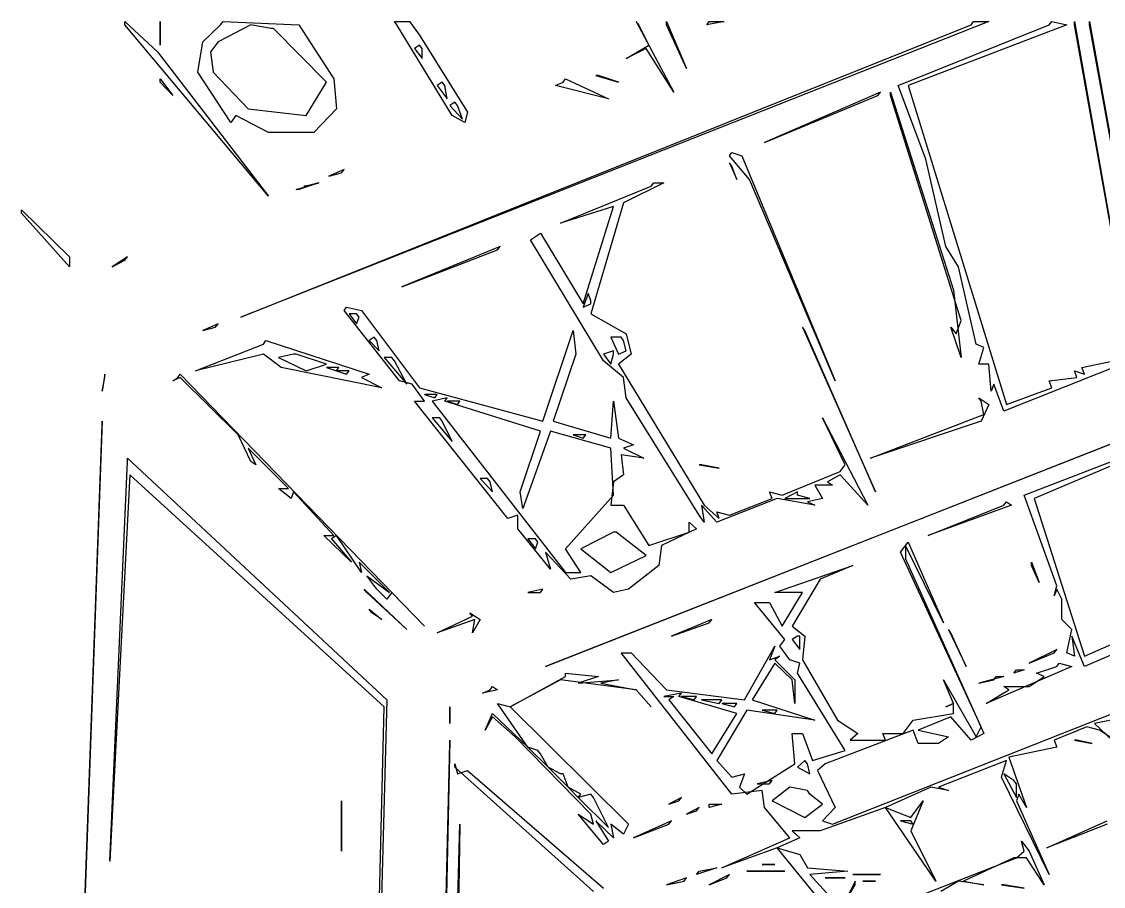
# Model space of a CAD drawing. Extents: x 10 to 24926, y 26 to 24942.
# Drawn here: x 24 to 10500, y 16569 to 24942 of the extents above; entities that cross this region are included whole.
import ezdxf

# ---------------------------------------------------------------- set-up
doc = ezdxf.new("R2010")
doc.units = 0

msp = doc.modelspace()

# ---------------------------------------------------------------- linework, layer by layer
for p, q in [((1024.3529, 24942.1809, 13.0077), (1341.4146, 24649.5086, 130.0766)), ((1024.3529, 24909.6617, 26.0153), (1024.3529, 24942.1809, 13.0077)), ((1365.8039, 24942.1809, 13.0077), (1365.8039, 24714.5469, 104.0612)), ((1365.8039, 24909.6617, 26.0153), (1365.8039, 24942.1809, 13.0077)), ((1951.1484, 24909.6617, 26.0153), (1975.5378, 24942.1809, 13.0077)), ((1975.5378, 24942.1809, 13.0077), (2707.2185, 24909.6617, 26.0153)), ((9389.9019, 24942.1809, 13.0077), (2146.2633, 22080.4965, 1157.6814)), ((3634.014, 24942.1809, 13.0077), (3780.3501, 24942.1809, 13.0077)), ((3658.4033, 24909.6617, 26.0153), (3634.014, 24942.1809, 13.0077)), ((3780.3501, 24942.1809, 13.0077), (3877.9075, 24812.1043, 65.0383)), ((5975.3921, 24942.1809, 13.0077), (6341.2324, 24259.2789, 286.1684)), ((5999.7814, 24909.6617, 26.0153), (5975.3921, 24942.1809, 13.0077)), ((6268.0644, 24942.1809, 13.0077), (6463.1792, 24486.9129, 195.1148)), ((6268.0644, 24909.6617, 26.0153), (6268.0644, 24942.1809, 13.0077)), ((6829.0195, 24942.1809, 13.0077), (6658.294, 24909.6617, 26.0153)), ((6658.294, 24909.6617, 26.0153), (6682.6834, 24942.1809, 13.0077)), ((6682.6834, 24942.1809, 13.0077), (6829.0195, 24942.1809, 13.0077)), ((9219.1764, 24909.6617, 26.0153), (9243.5657, 24942.1809, 13.0077)), ((9243.5657, 24942.1809, 13.0077), (9389.9019, 24942.1809, 13.0077)), ((9975.2464, 24909.6617, 26.0153), (9999.6357, 24942.1809, 13.0077)), ((9999.6357, 24942.1809, 13.0077), (10145.9719, 24909.6617, 26.0153)), ((10219.1399, 24942.1809, 13.0077), (10609.3696, 22730.8793, 897.5283)), ((10219.1399, 24909.6617, 26.0153), (10219.1399, 24942.1809, 13.0077)), ((10365.4761, 24942.1809, 13.0077), (10780.0951, 22633.3219, 936.5512)), ((10365.4761, 24909.6617, 26.0153), (10365.4761, 24942.1809, 13.0077)), ((2414.5462, 23251.1855, 689.4058), (1024.3529, 24909.6617, 26.0153)), ((1365.8039, 24714.5469, 104.0612), (1365.8039, 24909.6617, 26.0153)), ((1780.4229, 24747.066, 91.0536), (1951.1484, 24909.6617, 26.0153)), ((2243.8207, 24909.6617, 26.0153), (1926.7591, 24747.066, 91.0536)), ((2146.2633, 22080.4965, 1157.6814), (9219.1764, 24909.6617, 26.0153)), ((2438.9355, 24877.1426, 39.023), (2243.8207, 24909.6617, 26.0153)), ((2463.3249, 24877.1426, 39.023), (2438.9355, 24877.1426, 39.023)), ((2975.5014, 24356.8363, 247.1455), (2463.3249, 24877.1426, 39.023)), ((2707.2185, 24909.6617, 26.0153), (3048.6694, 24389.3555, 234.1378)), ((4194.9691, 24031.6449, 377.222), (3658.4033, 24909.6617, 26.0153)), ((6097.3389, 24714.5469, 104.0612), (5999.7814, 24909.6617, 26.0153)), ((6463.1792, 24486.9129, 195.1148), (6268.0644, 24909.6617, 26.0153)), ((8511.8851, 24324.3172, 260.1531), (9975.2464, 24909.6617, 26.0153)), ((10145.9719, 24909.6617, 26.0153), (8609.4425, 24324.3172, 260.1531)), ((10609.3696, 22730.8793, 897.5283), (10219.1399, 24909.6617, 26.0153)), ((10780.0951, 22633.3219, 936.5512), (10365.4761, 24909.6617, 26.0153)), ((1731.6442, 24454.3937, 208.1225), (1780.4229, 24747.066, 91.0536)), ((1926.7591, 24747.066, 91.0536), (1853.591, 24649.5086, 130.0766)), ((3877.9075, 24812.1043, 65.0383), (4341.3053, 24064.1641, 364.2144)), ((1341.4146, 24649.5086, 130.0766), (2414.5462, 23251.1855, 689.4058)), ((1853.591, 24649.5086, 130.0766), (1877.9804, 24454.3937, 208.1225)), ((3877.9075, 24714.5469, 104.0612), (3829.1288, 24682.0277, 117.0689)), ((3829.1288, 24682.0277, 117.0689), (3902.2969, 24584.4703, 156.0919)), ((3902.2969, 24682.0277, 117.0689), (3877.9075, 24714.5469, 104.0612)), ((3902.2969, 24584.4703, 156.0919), (3902.2969, 24682.0277, 117.0689)), ((5877.8347, 24584.4703, 156.0919), (6097.3389, 24714.5469, 104.0612)), ((6072.9495, 24682.0277, 117.0689), (5877.8347, 24584.4703, 156.0919)), ((6341.2324, 24259.2789, 286.1684), (6072.9495, 24682.0277, 117.0689)), ((2048.7059, 23966.6066, 403.2373), (1731.6442, 24454.3937, 208.1225)), ((1877.9804, 24454.3937, 208.1225), (2219.4313, 24096.6832, 351.2067)), ((5585.1624, 24421.8746, 221.1302), (5804.6666, 24356.8363, 247.1455)), ((5609.5518, 24421.8746, 221.1302), (5585.1624, 24421.8746, 221.1302)), ((5804.6666, 24356.8363, 247.1455), (5609.5518, 24421.8746, 221.1302)), ((1365.8039, 24389.3555, 234.1378), (1487.7507, 24226.7598, 299.1761)), ((1365.8039, 24356.8363, 247.1455), (1365.8039, 24389.3555, 234.1378)), ((1487.7507, 24226.7598, 299.1761), (1365.8039, 24356.8363, 247.1455)), ((2780.3865, 24031.6449, 377.222), (2975.5014, 24356.8363, 247.1455)), ((3048.6694, 24389.3555, 234.1378), (3073.0588, 24096.6832, 351.2067)), ((4097.4117, 24356.8363, 247.1455), (4048.633, 24324.3172, 260.1531)), ((4048.633, 24324.3172, 260.1531), (4146.1904, 24194.2406, 312.1837)), ((4121.8011, 24324.3172, 260.1531), (4097.4117, 24356.8363, 247.1455)), ((4146.1904, 24194.2406, 312.1837), (4121.8011, 24324.3172, 260.1531)), ((5194.9327, 24324.3172, 260.1531), (5268.1008, 24356.8363, 247.1455)), ((5707.1092, 24194.2406, 312.1837), (5194.9327, 24324.3172, 260.1531)), ((5268.1008, 24356.8363, 247.1455), (5292.4901, 24389.3555, 234.1378)), ((5292.4901, 24389.3555, 234.1378), (5707.1092, 24194.2406, 312.1837)), ((8780.168, 23608.8961, 546.3216), (8511.8851, 24324.3172, 260.1531)), ((8609.4425, 24324.3172, 260.1531), (9560.6273, 21234.9988, 1495.8805)), ((8341.1596, 24259.2789, 286.1684), (7219.2492, 23771.4918, 481.2833)), ((7219.2492, 23771.4918, 481.2833), (8316.7702, 24226.7598, 299.1761)), ((8316.7702, 24226.7598, 299.1761), (8341.1596, 24259.2789, 286.1684)), ((8438.717, 24259.2789, 286.1684), (9048.4509, 22340.6496, 1053.6202)), ((8438.717, 24226.7598, 299.1761), (8438.717, 24259.2789, 286.1684)), ((9121.6189, 22047.9773, 1170.6891), (8438.717, 24226.7598, 299.1761)), ((2219.4313, 24096.6832, 351.2067), (2780.3865, 24031.6449, 377.222)), ((3073.0588, 24096.6832, 351.2067), (2853.5546, 23869.0492, 442.2603)), ((4219.3585, 24161.7215, 325.1914), (4170.5798, 24129.2023, 338.1991)), ((4170.5798, 24129.2023, 338.1991), (4292.5266, 23999.1258, 390.2297)), ((4243.7479, 24129.2023, 338.1991), (4219.3585, 24161.7215, 325.1914)), ((4292.5266, 23999.1258, 390.2297), (4243.7479, 24129.2023, 338.1991)), ((2097.4846, 24031.6449, 377.222), (2048.7059, 23966.6066, 403.2373)), ((2414.5462, 23869.0492, 442.2603), (2097.4846, 24031.6449, 377.222)), ((4316.9159, 23966.6066, 403.2373), (4194.9691, 24031.6449, 377.222)), ((4341.3053, 24064.1641, 364.2144), (4316.9159, 23966.6066, 403.2373)), ((2853.5546, 23869.0492, 442.2603), (2414.5462, 23869.0492, 442.2603)), ((6877.7982, 23641.4152, 533.3139), (6902.1876, 23673.9344, 520.3063)), ((7072.9131, 23413.7812, 624.3675), (6877.7982, 23641.4152, 533.3139)), ((6877.7982, 23576.377, 559.3292), (6950.9663, 23413.7812, 624.3675)), ((6902.1876, 23543.8578, 572.3369), (6877.7982, 23576.377, 559.3292)), ((6902.1876, 23673.9344, 520.3063), (6999.745, 23641.4152, 533.3139)), ((6999.745, 23641.4152, 533.3139), (7902.1512, 21462.6328, 1404.8269)), ((8975.2828, 22763.3984, 884.5206), (8780.168, 23608.8961, 546.3216)), ((3146.2269, 23511.3387, 585.3445), (2999.8907, 23446.3004, 611.3598)), ((2999.8907, 23446.3004, 611.3598), (3121.8375, 23478.8195, 598.3522)), ((3121.8375, 23478.8195, 598.3522), (3146.2269, 23511.3387, 585.3445)), ((6950.9663, 23413.7812, 624.3675), (6902.1876, 23543.8578, 572.3369)), ((2682.8291, 23316.2238, 663.3905), (2902.3333, 23381.2621, 637.3752)), ((2902.3333, 23381.2621, 637.3752), (2707.2185, 23316.2238, 663.3905)), ((2755.9972, 23348.743, 650.3828), (2902.3333, 23381.2621, 637.3752)), ((2902.3333, 23381.2621, 637.3752), (2780.3865, 23348.743, 650.3828)), ((6243.675, 23381.2621, 637.3752), (5853.4453, 23186.1473, 715.4211)), ((6121.7282, 23348.743, 650.3828), (6146.1176, 23381.2621, 637.3752)), ((6146.1176, 23381.2621, 637.3752), (6243.675, 23381.2621, 637.3752)), ((7902.1512, 21462.6328, 1404.8269), (7072.9131, 23413.7812, 624.3675)), ((2707.2185, 23316.2238, 663.3905), (2682.8291, 23316.2238, 663.3905)), ((2780.3865, 23348.743, 650.3828), (2755.9972, 23348.743, 650.3828)), ((5243.7114, 22991.0324, 793.467), (6121.7282, 23348.743, 650.3828)), ((5755.8879, 23153.6281, 728.4287), (5243.7114, 22991.0324, 793.467)), ((5463.2156, 22210.573, 1105.6508), (5755.8879, 23153.6281, 728.4287)), ((5853.4453, 23186.1473, 715.4211), (5536.3837, 22113.0156, 1144.6738)), ((24.3894, 23121.109, 741.4364), (487.7871, 22665.841, 923.5436)), ((24.3894, 23088.5898, 754.4441), (24.3894, 23121.109, 741.4364)), ((487.7871, 22568.2836, 962.5666), (24.3894, 23088.5898, 754.4441)), ((4951.0392, 22828.4367, 858.5053), (5048.5966, 22893.475, 832.49)), ((5048.5966, 22893.475, 832.49), (5463.2156, 22210.573, 1105.6508)), ((4658.3669, 22763.3984, 884.5206), (3707.182, 22373.1688, 1040.6125)), ((4633.9775, 22730.8793, 897.5283), (4658.3669, 22763.3984, 884.5206)), ((5658.3305, 21657.7477, 1326.7809), (4951.0392, 22828.4367, 858.5053)), ((9097.2296, 22568.2836, 962.5666), (8975.2828, 22763.3984, 884.5206)), ((487.7871, 22665.841, 923.5436), (487.7871, 22568.2836, 962.5666)), ((1048.7423, 22665.841, 923.5436), (902.4062, 22568.2836, 962.5666)), ((902.4062, 22568.2836, 962.5666), (1024.3529, 22633.3219, 936.5512)), ((1024.3529, 22633.3219, 936.5512), (1048.7423, 22665.841, 923.5436)), ((3707.182, 22373.1688, 1040.6125), (4633.9775, 22730.8793, 897.5283)), ((9267.9551, 21820.3434, 1261.7427), (9097.2296, 22568.2836, 962.5666)), ((9048.4509, 22340.6496, 1053.6202), (9121.6189, 21690.2668, 1313.7733)), ((5511.9943, 22308.1305, 1066.6278), (5463.2156, 22178.0539, 1118.6584)), ((5463.2156, 22178.0539, 1118.6584), (5536.3837, 22210.573, 1105.6508)), ((5536.3837, 22243.0922, 1092.6431), (5511.9943, 22308.1305, 1066.6278)), ((5536.3837, 22210.573, 1105.6508), (5536.3837, 22243.0922, 1092.6431)), ((3146.2269, 22145.5348, 1131.6661), (3170.6162, 22178.0539, 1118.6584)), ((3682.7927, 21462.6328, 1404.8269), (3146.2269, 22145.5348, 1131.6661)), ((3170.6162, 22178.0539, 1118.6584), (3316.9523, 22145.5348, 1131.6661)), ((3268.1736, 22113.0156, 1144.6738), (3195.0056, 22113.0156, 1144.6738)), ((3195.0056, 22113.0156, 1144.6738), (3268.1736, 22015.4582, 1183.6967)), ((3292.563, 22080.4965, 1157.6814), (3268.1736, 22113.0156, 1144.6738)), ((3316.9523, 22145.5348, 1131.6661), (3877.9075, 21397.5945, 1430.8422)), ((5536.3837, 22113.0156, 1144.6738), (5877.8347, 21917.9008, 1222.7197)), ((1926.7591, 22015.4582, 1183.6967), (1780.4229, 21950.4199, 1209.712)), ((1902.3697, 21982.9391, 1196.7044), (1926.7591, 22015.4582, 1183.6967)), ((3268.1736, 22015.4582, 1183.6967), (3292.563, 22080.4965, 1157.6814)), ((9072.8402, 21917.9008, 1222.7197), (9121.6189, 22047.9773, 1170.6891)), ((1780.4229, 21950.4199, 1209.712), (1902.3697, 21982.9391, 1196.7044)), ((5072.9859, 21072.4031, 1560.9187), (5365.6582, 21950.4199, 1209.712)), ((5365.6582, 21950.4199, 1209.712), (5390.0476, 21722.7859, 1300.7656)), ((5877.8347, 21917.9008, 1222.7197), (5926.6134, 21722.7859, 1300.7656)), ((7585.0896, 21982.9391, 1196.7044), (8292.3809, 20389.5012, 1834.0795)), ((7609.4789, 21950.4199, 1209.712), (7585.0896, 21982.9391, 1196.7044)), ((8292.3809, 20389.5012, 1834.0795), (7609.4789, 21950.4199, 1209.712)), ((9121.6189, 21690.2668, 1313.7733), (9024.0615, 21982.9391, 1196.7044)), ((9024.0615, 21982.9391, 1196.7044), (9072.8402, 21917.9008, 1222.7197)), ((1707.2549, 21560.1902, 1365.8039), (2365.7675, 21820.3434, 1261.7427)), ((2365.7675, 21820.3434, 1261.7427), (2390.1568, 21852.8625, 1248.735)), ((2390.1568, 21852.8625, 1248.735), (3390.1204, 21527.6711, 1378.8116)), ((3438.8991, 21885.3816, 1235.7273), (3390.1204, 21852.8625, 1248.735)), ((3390.1204, 21852.8625, 1248.735), (3487.6778, 21755.3051, 1287.758)), ((3463.2885, 21852.8625, 1248.735), (3438.8991, 21885.3816, 1235.7273)), ((3487.6778, 21755.3051, 1287.758), (3463.2885, 21852.8625, 1248.735)), ((5829.056, 21885.3816, 1235.7273), (5731.4985, 21885.3816, 1235.7273)), ((5731.4985, 21885.3816, 1235.7273), (5804.6666, 21722.7859, 1300.7656)), ((5853.4453, 21852.8625, 1248.735), (5829.056, 21885.3816, 1235.7273)), ((5877.8347, 21755.3051, 1287.758), (5853.4453, 21852.8625, 1248.735)), ((9341.1231, 21787.8242, 1274.7503), (9267.9551, 21820.3434, 1261.7427)), ((2365.7675, 21722.7859, 1300.7656), (1707.2549, 21560.1902, 1365.8039)), ((2536.493, 21592.7094, 1352.7962), (2365.7675, 21722.7859, 1300.7656)), ((2658.4397, 21722.7859, 1300.7656), (2512.1036, 21690.2668, 1313.7733)), ((2512.1036, 21690.2668, 1313.7733), (2780.3865, 21560.1902, 1365.8039)), ((2682.8291, 21722.7859, 1300.7656), (2658.4397, 21722.7859, 1300.7656)), ((2975.5014, 21625.2285, 1339.7886), (2682.8291, 21722.7859, 1300.7656)), ((3609.6246, 21690.2668, 1313.7733), (3536.4565, 21690.2668, 1313.7733)), ((3536.4565, 21690.2668, 1313.7733), (3755.9607, 21430.1137, 1417.8345)), ((3634.014, 21657.7477, 1326.7809), (3609.6246, 21690.2668, 1313.7733)), ((5390.0476, 21722.7859, 1300.7656), (5170.5434, 21072.4031, 1560.9187)), ((5755.8879, 21755.3051, 1287.758), (5658.3305, 21722.7859, 1300.7656)), ((5658.3305, 21722.7859, 1300.7656), (5731.4985, 21625.2285, 1339.7886)), ((5731.4985, 21625.2285, 1339.7886), (5755.8879, 21722.7859, 1300.7656)), ((5755.8879, 21722.7859, 1300.7656), (5755.8879, 21755.3051, 1287.758)), ((5804.6666, 21722.7859, 1300.7656), (5877.8347, 21755.3051, 1287.758)), ((5926.6134, 21722.7859, 1300.7656), (5804.6666, 21625.2285, 1339.7886)), ((9292.3444, 21625.2285, 1339.7886), (9341.1231, 21787.8242, 1274.7503)), ((10292.308, 21592.7094, 1352.7962), (10755.7058, 21690.2668, 1313.7733)), ((3512.0672, 21397.5945, 1430.8422), (2536.493, 21592.7094, 1352.7962)), ((2780.3865, 21560.1902, 1365.8039), (2975.5014, 21625.2285, 1339.7886)), ((3097.4481, 21592.7094, 1352.7962), (2975.5014, 21592.7094, 1352.7962)), ((2975.5014, 21592.7094, 1352.7962), (3073.0588, 21560.1902, 1365.8039)), ((3073.0588, 21560.1902, 1365.8039), (3097.4481, 21592.7094, 1352.7962)), ((3755.9607, 21430.1137, 1417.8345), (3634.014, 21657.7477, 1326.7809)), ((5853.4453, 21495.152, 1391.8192), (5658.3305, 21657.7477, 1326.7809)), ((5804.6666, 21625.2285, 1339.7886), (6633.9047, 20259.4246, 1886.1102)), ((9389.9019, 21625.2285, 1339.7886), (9292.3444, 21625.2285, 1339.7886)), ((9414.2912, 21365.0754, 1443.8498), (9389.9019, 21625.2285, 1339.7886)), ((10755.7058, 21657.7477, 1326.7809), (9536.238, 21169.9605, 1521.8958)), ((10316.6974, 21527.6711, 1378.8116), (10292.308, 21592.7094, 1352.7962)), ((829.2381, 21527.6711, 1378.8116), (804.8487, 21365.0754, 1443.8498)), ((804.8487, 21365.0754, 1443.8498), (829.2381, 21495.152, 1391.8192)), ((829.2381, 21495.152, 1391.8192), (829.2381, 21527.6711, 1378.8116)), ((1560.9187, 21495.152, 1391.8192), (1487.7507, 21462.6328, 1404.8269)), ((1487.7507, 21462.6328, 1404.8269), (1536.5294, 21495.152, 1391.8192)), ((1536.5294, 21495.152, 1391.8192), (1560.9187, 21527.6711, 1378.8116)), ((1560.9187, 21527.6711, 1378.8116), (3926.6862, 19088.7355, 2354.3858)), ((2121.8739, 20942.3266, 1612.9494), (1560.9187, 21495.152, 1391.8192)), ((3195.0056, 21560.1902, 1365.8039), (3073.0588, 21560.1902, 1365.8039)), ((3073.0588, 21560.1902, 1365.8039), (3170.6162, 21527.6711, 1378.8116)), ((3170.6162, 21527.6711, 1378.8116), (3195.0056, 21560.1902, 1365.8039)), ((3390.1204, 21527.6711, 1378.8116), (3316.9523, 21495.152, 1391.8192)), ((3316.9523, 21495.152, 1391.8192), (3512.0672, 21397.5945, 1430.8422)), ((5877.8347, 21300.0371, 1469.8652), (5853.4453, 21495.152, 1391.8192)), ((9975.2464, 21462.6328, 1404.8269), (10243.5293, 21495.152, 1391.8192)), ((10243.5293, 21495.152, 1391.8192), (10219.1399, 21560.1902, 1365.8039)), ((10219.1399, 21560.1902, 1365.8039), (10316.6974, 21527.6711, 1378.8116)), ((3804.7395, 21430.1137, 1417.8345), (3682.7927, 21462.6328, 1404.8269)), ((3926.6862, 21267.518, 1482.8728), (3804.7395, 21430.1137, 1417.8345)), ((3877.9075, 21397.5945, 1430.8422), (5072.9859, 21072.4031, 1560.9187)), ((12048.3416, 21430.1137, 1417.8345), (5097.3753, 18698.5059, 2510.4777)), ((5097.3753, 18698.5059, 2510.4777), (11950.7842, 21397.5945, 1430.8422)), ((9438.6806, 21430.1137, 1417.8345), (9414.2912, 21365.0754, 1443.8498)), ((9536.238, 21169.9605, 1521.8958), (9438.6806, 21430.1137, 1417.8345)), ((9560.6273, 21234.9988, 1495.8805), (9999.6357, 21397.5945, 1430.8422)), ((9999.6357, 21397.5945, 1430.8422), (9975.2464, 21462.6328, 1404.8269)), ((4731.535, 20129.348, 1938.1408), (3829.1288, 21267.518, 1482.8728)), ((3829.1288, 21267.518, 1482.8728), (3926.6862, 21267.518, 1482.8728)), ((4048.633, 21332.5562, 1456.8575), (3926.6862, 21332.5562, 1456.8575)), ((3926.6862, 21332.5562, 1456.8575), (4024.2437, 21300.0371, 1469.8652)), ((4146.1904, 21300.0371, 1469.8652), (3999.8543, 21267.518, 1482.8728)), ((3999.8543, 21267.518, 1482.8728), (5292.4901, 19609.0418, 2146.2633)), ((4024.2437, 21300.0371, 1469.8652), (4048.633, 21332.5562, 1456.8575)), ((4121.8011, 21267.518, 1482.8728), (4146.1904, 21300.0371, 1469.8652)), ((5048.5966, 20974.8457, 1599.9417), (4121.8011, 21267.518, 1482.8728)), ((4268.1372, 21267.518, 1482.8728), (4146.1904, 21267.518, 1482.8728)), ((4146.1904, 21267.518, 1482.8728), (4243.7479, 21234.9988, 1495.8805)), ((4243.7479, 21234.9988, 1495.8805), (4268.1372, 21267.518, 1482.8728)), ((5731.4985, 20909.8074, 1625.957), (5755.8879, 21267.518, 1482.8728)), ((5755.8879, 21267.518, 1482.8728), (5804.6666, 20909.8074, 1625.957)), ((6585.126, 20161.8672, 1925.1331), (5877.8347, 21300.0371, 1469.8652)), ((9292.3444, 21300.0371, 1469.8652), (9389.9019, 21234.9988, 1495.8805)), ((9316.7338, 21267.518, 1482.8728), (9292.3444, 21300.0371, 1469.8652)), ((9341.1231, 21137.4414, 1534.9034), (9316.7338, 21267.518, 1482.8728)), ((9389.9019, 21234.9988, 1495.8805), (9316.7338, 21072.4031, 1560.9187)), ((804.8487, 21072.4031, 1560.9187), (219.5042, 4975.4285, 7999.7086)), ((804.8487, 21039.884, 1573.9264), (804.8487, 21072.4031, 1560.9187)), ((4073.0224, 21104.9223, 1547.9111), (3999.8543, 21104.9223, 1547.9111)), ((3999.8543, 21104.9223, 1547.9111), (4194.9691, 20877.2883, 1638.9647)), ((4097.4117, 21072.4031, 1560.9187), (4073.0224, 21104.9223, 1547.9111)), ((4194.9691, 20877.2883, 1638.9647), (4097.4117, 21072.4031, 1560.9187)), ((5170.5434, 21072.4031, 1560.9187), (5731.4985, 20909.8074, 1625.957)), ((7999.7086, 20649.6543, 1730.0183), (7780.2044, 21104.9223, 1547.9111)), ((7780.2044, 21104.9223, 1547.9111), (8219.2128, 20259.4246, 1886.1102)), ((8243.6021, 20714.6926, 1704.003), (9341.1231, 21137.4414, 1534.9034)), ((9316.7338, 21072.4031, 1560.9187), (8243.6021, 20714.6926, 1704.003)), ((243.8936, 5788.407, 7674.5172), (804.8487, 21039.884, 1573.9264)), ((4853.4817, 20389.5012, 1834.0795), (5048.5966, 20974.8457, 1599.9417)), ((5146.154, 20974.8457, 1599.9417), (4877.8711, 20226.9055, 1899.1178)), ((5731.4985, 20812.25, 1664.98), (5146.154, 20974.8457, 1599.9417)), ((2243.8207, 20682.1734, 1717.0106), (2121.8739, 20942.3266, 1612.9494)), ((5487.605, 20942.3266, 1612.9494), (5365.6582, 20942.3266, 1612.9494)), ((5365.6582, 20942.3266, 1612.9494), (5463.2156, 20909.8074, 1625.957)), ((5463.2156, 20909.8074, 1625.957), (5487.605, 20942.3266, 1612.9494)), ((5804.6666, 20909.8074, 1625.957), (5951.0027, 20844.7691, 1651.9723)), ((2609.661, 20422.0203, 1821.0719), (2219.4313, 20812.25, 1664.98)), ((2219.4313, 20812.25, 1664.98), (2292.5994, 20649.6543, 1730.0183)), ((5755.8879, 20356.982, 1847.0872), (5731.4985, 20812.25, 1664.98)), ((6048.5602, 20714.6926, 1704.003), (5829.056, 20747.2117, 1690.9953)), ((5829.056, 20747.2117, 1690.9953), (5853.4453, 20552.0969, 1769.0413)), ((5951.0027, 20844.7691, 1651.9723), (5853.4453, 20812.25, 1664.98)), ((5853.4453, 20812.25, 1664.98), (6048.5602, 20714.6926, 1704.003)), ((9731.3528, 20356.982, 1847.0872), (10828.8738, 20779.7309, 1677.9877)), ((10902.0419, 20779.7309, 1677.9877), (9828.9103, 20324.4629, 1860.0948)), ((878.0168, 16812.3957, 3264.9217), (1048.7423, 20682.1734, 1717.0106)), ((1048.7423, 20714.6926, 1704.003), (3560.8459, 18373.3145, 2640.5542)), ((1048.7423, 20682.1734, 1717.0106), (1048.7423, 20714.6926, 1704.003)), ((2292.5994, 20649.6543, 1730.0183), (2243.8207, 20682.1734, 1717.0106)), ((6585.126, 20649.6543, 1730.0183), (6780.2408, 20617.1352, 1743.0259)), ((6609.5153, 20649.6543, 1730.0183), (6585.126, 20649.6543, 1730.0183)), ((6780.2408, 20617.1352, 1743.0259), (6609.5153, 20649.6543, 1730.0183)), ((7950.9299, 20584.616, 1756.0336), (7999.7086, 20649.6543, 1730.0183)), ((1073.1316, 20552.0969, 1769.0413), (878.0168, 16812.3957, 3264.9217)), ((3536.4565, 18308.2762, 2666.5695), (1073.1316, 20552.0969, 1769.0413)), ((5853.4453, 20552.0969, 1769.0413), (5755.8879, 20487.0586, 1795.0566)), ((7389.9747, 20356.982, 1847.0872), (7950.9299, 20584.616, 1756.0336)), ((7950.9299, 20552.0969, 1769.0413), (7828.9831, 20487.0586, 1795.0566)), ((8219.2128, 20259.4246, 1886.1102), (7950.9299, 20552.0969, 1769.0413)), ((4536.4201, 20519.5777, 1782.0489), (4463.2521, 20519.5777, 1782.0489)), ((4463.2521, 20519.5777, 1782.0489), (4585.1988, 20389.5012, 1834.0795)), ((4560.8095, 20487.0586, 1795.0566), (4536.4201, 20519.5777, 1782.0489)), ((4585.1988, 20389.5012, 1834.0795), (4560.8095, 20487.0586, 1795.0566)), ((5755.8879, 20487.0586, 1795.0566), (5731.4985, 20259.4246, 1886.1102)), ((7877.7618, 20454.5395, 1808.0642), (7707.0363, 20454.5395, 1808.0642)), ((7707.0363, 20454.5395, 1808.0642), (7780.2044, 20324.4629, 1860.0948)), ((7828.9831, 20487.0586, 1795.0566), (7877.7618, 20454.5395, 1808.0642)), ((2634.0504, 20324.4629, 1860.0948), (2512.1036, 20422.0203, 1821.0719)), ((2512.1036, 20422.0203, 1821.0719), (2609.661, 20422.0203, 1821.0719)), ((2658.4397, 20389.5012, 1834.0795), (2634.0504, 20324.4629, 1860.0948)), ((3048.6694, 19966.7523, 2003.1791), (2658.4397, 20389.5012, 1834.0795)), ((4877.8711, 20226.9055, 1899.1178), (4853.4817, 20389.5012, 1834.0795)), ((5292.4901, 19836.6758, 2055.2097), (5755.8879, 20356.982, 1847.0872)), ((7341.196, 20324.4629, 1860.0948), (6755.8515, 20096.8289, 1951.1484)), ((6877.7982, 20161.8672, 1925.1331), (7292.4173, 20324.4629, 1860.0948)), ((7292.4173, 20324.4629, 1860.0948), (7268.0279, 20389.5012, 1834.0795)), ((7268.0279, 20389.5012, 1834.0795), (7389.9747, 20356.982, 1847.0872)), ((7707.0363, 20259.4246, 1886.1102), (7341.196, 20324.4629, 1860.0948)), ((7536.3108, 20389.5012, 1834.0795), (7414.3641, 20324.4629, 1860.0948)), ((7414.3641, 20324.4629, 1860.0948), (7658.2576, 20324.4629, 1860.0948)), ((7536.3108, 20356.982, 1847.0872), (7536.3108, 20389.5012, 1834.0795)), ((7658.2576, 20324.4629, 1860.0948), (7536.3108, 20356.982, 1847.0872)), ((7780.2044, 20324.4629, 1860.0948), (7633.8683, 20291.9437, 1873.1025)), ((10048.4145, 19478.9652, 2198.2939), (9731.3528, 20356.982, 1847.0872)), ((9828.9103, 20324.4629, 1860.0948), (10316.6974, 18796.0633, 2471.4547)), ((5731.4985, 20259.4246, 1886.1102), (5853.4453, 20259.4246, 1886.1102)), ((5853.4453, 20259.4246, 1886.1102), (6097.3389, 19869.1949, 2042.202)), ((6755.8515, 20096.8289, 1951.1484), (6609.5153, 20259.4246, 1886.1102)), ((6609.5153, 20259.4246, 1886.1102), (6633.9047, 20096.8289, 1951.1484)), ((6633.9047, 20259.4246, 1886.1102), (6780.2408, 20129.348, 1938.1408)), ((7633.8683, 20291.9437, 1873.1025), (7707.0363, 20259.4246, 1886.1102)), ((9609.4061, 20259.4246, 1886.1102), (8804.5573, 19966.7523, 2003.1791)), ((8804.5573, 19966.7523, 2003.1791), (9536.238, 20259.4246, 1886.1102)), ((9536.238, 20259.4246, 1886.1102), (9560.6273, 20291.9437, 1873.1025)), ((9560.6273, 20291.9437, 1873.1025), (9609.4061, 20259.4246, 1886.1102)), ((4829.0924, 20161.8672, 1925.1331), (4731.535, 20129.348, 1938.1408)), ((4829.0924, 20031.7906, 1977.1637), (4829.0924, 20161.8672, 1925.1331)), ((6633.9047, 20096.8289, 1951.1484), (6585.126, 20161.8672, 1925.1331)), ((6780.2408, 20129.348, 1938.1408), (6755.8515, 20194.3863, 1912.1255)), ((6755.8515, 20194.3863, 1912.1255), (6877.7982, 20161.8672, 1925.1331)), ((5146.154, 19641.5609, 2133.2556), (4829.0924, 20031.7906, 1977.1637)), ((6560.7366, 20031.7906, 1977.1637), (6219.2856, 19869.1949, 2042.202)), ((6487.5686, 19999.2715, 1990.1714), (6487.5686, 20096.8289, 1951.1484)), ((6487.5686, 20096.8289, 1951.1484), (6560.7366, 20031.7906, 1977.1637)), ((3219.3949, 19706.5992, 2107.2403), (2951.112, 19966.7523, 2003.1791)), ((2951.112, 19966.7523, 2003.1791), (3048.6694, 19966.7523, 2003.1791)), ((3073.0588, 19966.7523, 2003.1791), (3024.2801, 19934.2332, 2016.1867)), ((3024.2801, 19934.2332, 2016.1867), (3219.3949, 19706.5992, 2107.2403)), ((3316.9523, 19609.0418, 2146.2633), (3073.0588, 19966.7523, 2003.1791)), ((4999.8179, 19934.2332, 2016.1867), (4926.6498, 19934.2332, 2016.1867)), ((4926.6498, 19934.2332, 2016.1867), (4999.8179, 19836.6758, 2055.2097)), ((5024.2072, 19901.7141, 2029.1944), (4999.8179, 19934.2332, 2016.1867)), ((5755.8879, 19999.2715, 1990.1714), (5438.8263, 19836.6758, 2055.2097)), ((5780.2772, 19999.2715, 1990.1714), (5755.8879, 19999.2715, 1990.1714)), ((6072.9495, 19771.6375, 2081.225), (5780.2772, 19999.2715, 1990.1714)), ((6097.3389, 19869.1949, 2042.202), (6487.5686, 19999.2715, 1990.1714)), ((4999.8179, 19836.6758, 2055.2097), (5024.2072, 19901.7141, 2029.1944)), ((5341.2688, 19544.0035, 2172.2786), (5097.3753, 19804.1566, 2068.2173)), ((5097.3753, 19804.1566, 2068.2173), (5146.154, 19641.5609, 2133.2556)), ((5438.8263, 19609.0418, 2146.2633), (5292.4901, 19836.6758, 2055.2097)), ((5438.8263, 19836.6758, 2055.2097), (5731.4985, 19609.0418, 2146.2633)), ((6219.2856, 19869.1949, 2042.202), (6194.8963, 19674.0801, 2120.248)), ((8536.2744, 19804.1566, 2068.2173), (8609.4425, 19901.7141, 2029.1944)), ((9316.7338, 18113.1613, 2744.6155), (8536.2744, 19804.1566, 2068.2173)), ((8950.8935, 19121.2547, 2341.3781), (8585.0531, 19869.1949, 2042.202)), ((8585.0531, 19869.1949, 2042.202), (8585.0531, 19739.1184, 2094.2327)), ((8609.4425, 19901.7141, 2029.1944), (8950.8935, 19121.2547, 2341.3781)), ((3585.2353, 19413.927, 2224.3092), (3292.563, 19706.5992, 2107.2403)), ((3292.563, 19706.5992, 2107.2403), (3316.9523, 19609.0418, 2146.2633)), ((5731.4985, 19609.0418, 2146.2633), (6072.9495, 19771.6375, 2081.225)), ((8585.0531, 19739.1184, 2094.2327), (9341.1231, 18048.123, 2770.6308)), ((9804.5209, 19706.5992, 2107.2403), (9877.689, 19511.4844, 2185.2862)), ((9804.5209, 19674.0801, 2120.248), (9804.5209, 19706.5992, 2107.2403)), ((5292.4901, 19609.0418, 2146.2633), (5438.8263, 19609.0418, 2146.2633)), ((6194.8963, 19674.0801, 2120.248), (5902.224, 19446.4461, 2211.3016)), ((7316.8066, 19413.927, 2224.3092), (8072.8767, 19674.0801, 2120.248)), ((8072.8767, 19674.0801, 2120.248), (7755.815, 19544.0035, 2172.2786)), ((9877.689, 19511.4844, 2185.2862), (9804.5209, 19674.0801, 2120.248)), ((3463.2885, 19446.4461, 2211.3016), (3365.7311, 19576.5227, 2159.2709)), ((3365.7311, 19576.5227, 2159.2709), (3585.2353, 19413.927, 2224.3092)), ((5536.3837, 19576.5227, 2159.2709), (5341.2688, 19544.0035, 2172.2786)), ((5755.8879, 19413.927, 2224.3092), (5536.3837, 19576.5227, 2159.2709)), ((7755.815, 19544.0035, 2172.2786), (7487.5321, 19088.7355, 2354.3858)), ((3341.3417, 19446.4461, 2211.3016), (3755.9607, 19056.2164, 2367.3934)), ((3365.7311, 19413.927, 2224.3092), (3341.3417, 19446.4461, 2211.3016)), ((3755.9607, 19056.2164, 2367.3934), (3365.7311, 19413.927, 2224.3092)), ((3560.8459, 19348.8887, 2250.3245), (3463.2885, 19446.4461, 2211.3016)), ((3609.6246, 19413.927, 2224.3092), (3560.8459, 19348.8887, 2250.3245)), ((3926.6862, 19088.7355, 2354.3858), (3609.6246, 19413.927, 2224.3092)), ((5072.9859, 19446.4461, 2211.3016), (4926.6498, 19413.927, 2224.3092)), ((4926.6498, 19413.927, 2224.3092), (5048.5966, 19413.927, 2224.3092)), ((5048.5966, 19413.927, 2224.3092), (5072.9859, 19446.4461, 2211.3016)), ((5902.224, 19446.4461, 2211.3016), (5755.8879, 19413.927, 2224.3092)), ((7585.0896, 19413.927, 2224.3092), (7316.8066, 19413.927, 2224.3092)), ((7389.9747, 19088.7355, 2354.3858), (7585.0896, 19413.927, 2224.3092)), ((10024.0251, 19381.4078, 2237.3169), (10048.4145, 19478.9652, 2198.2939)), ((10048.4145, 19446.4461, 2211.3016), (10024.0251, 19381.4078, 2237.3169)), ((10097.1932, 19348.8887, 2250.3245), (10048.4145, 19446.4461, 2211.3016)), ((7414.3641, 18958.659, 2406.4164), (7121.6918, 19316.3695, 2263.3322)), ((7121.6918, 19316.3695, 2263.3322), (7268.0279, 19316.3695, 2263.3322)), ((7268.0279, 19316.3695, 2263.3322), (7389.9747, 19088.7355, 2354.3858)), ((10097.1932, 19153.7738, 2328.3705), (10097.1932, 19348.8887, 2250.3245)), ((3390.1204, 19251.3312, 2289.3475), (3512.0672, 19153.7738, 2328.3705)), ((3414.5098, 19218.8121, 2302.3552), (3390.1204, 19251.3312, 2289.3475)), ((3512.0672, 19153.7738, 2328.3705), (3414.5098, 19218.8121, 2302.3552)), ((4048.633, 19023.6973, 2380.4011), (4390.084, 19186.293, 2315.3628)), ((4365.6946, 19218.8121, 2302.3552), (4463.2521, 19153.7738, 2328.3705)), ((4390.084, 19186.293, 2315.3628), (4365.6946, 19218.8121, 2302.3552)), ((10316.6974, 18796.0633, 2471.4547), (11194.7142, 19186.293, 2315.3628)), ((4414.4733, 19153.7738, 2328.3705), (4048.633, 19023.6973, 2380.4011)), ((4463.2521, 19153.7738, 2328.3705), (4390.084, 19023.6973, 2380.4011)), ((4390.084, 19023.6973, 2380.4011), (4414.4733, 19153.7738, 2328.3705)), ((6707.0728, 19153.7738, 2328.3705), (6316.8431, 18991.1781, 2393.4088)), ((6316.8431, 18991.1781, 2393.4088), (6682.6834, 19121.2547, 2341.3781)), ((6682.6834, 19121.2547, 2341.3781), (6707.0728, 19153.7738, 2328.3705)), ((7487.5321, 19088.7355, 2354.3858), (7609.4789, 18991.1781, 2393.4088)), ((10194.7506, 19056.2164, 2367.3934), (10097.1932, 19153.7738, 2328.3705)), ((11292.2716, 19121.2547, 2341.3781), (10316.6974, 18698.5059, 2510.4777)), ((7536.3108, 18991.1781, 2393.4088), (7487.5321, 18958.659, 2406.4164)), ((7560.7002, 18991.1781, 2393.4088), (7536.3108, 18991.1781, 2393.4088)), ((7560.7002, 18861.1016, 2445.4394), (7560.7002, 18991.1781, 2393.4088)), ((7609.4789, 18991.1781, 2393.4088), (7585.0896, 18763.5441, 2484.4623)), ((8999.6722, 19056.2164, 2367.3934), (9170.3977, 18698.5059, 2510.4777)), ((9024.0615, 19023.6973, 2380.4011), (8999.6722, 19056.2164, 2367.3934)), ((9170.3977, 18698.5059, 2510.4777), (9024.0615, 19023.6973, 2380.4011)), ((10145.9719, 18828.5824, 2458.447), (10194.7506, 19056.2164, 2367.3934)), ((10316.6974, 18698.5059, 2510.4777), (10194.7506, 18991.1781, 2393.4088)), ((10194.7506, 18991.1781, 2393.4088), (10219.1399, 18796.0633, 2471.4547)), ((7024.1344, 18373.3145, 2640.5542), (7316.8066, 18893.6207, 2432.4317)), ((7316.8066, 18893.6207, 2432.4317), (7268.0279, 18763.5441, 2484.4623)), ((7365.5854, 18893.6207, 2432.4317), (7414.3641, 18958.659, 2406.4164)), ((7463.1428, 18763.5441, 2484.4623), (7365.5854, 18893.6207, 2432.4317)), ((7487.5321, 18958.659, 2406.4164), (7560.7002, 18861.1016, 2445.4394)), ((7877.7618, 17170.1063, 3121.8375), (12145.899, 18861.1016, 2445.4394)), ((10048.4145, 18861.1016, 2445.4394), (9780.1315, 18731.025, 2497.47)), ((10024.0251, 18828.5824, 2458.447), (10048.4145, 18861.1016, 2445.4394)), ((6902.1876, 17462.7785, 3004.7686), (5829.056, 18828.5824, 2458.447)), ((5829.056, 18828.5824, 2458.447), (5926.6134, 18828.5824, 2458.447)), ((5926.6134, 18828.5824, 2458.447), (6268.0644, 18470.8719, 2601.5312)), ((7268.0279, 18763.5441, 2484.4623), (7365.5854, 18796.0633, 2471.4547)), ((7365.5854, 18796.0633, 2471.4547), (7316.8066, 18763.5441, 2484.4623)), ((7316.8066, 18763.5441, 2484.4623), (7511.9215, 18568.4293, 2562.5083)), ((7560.7002, 18731.025, 2497.47), (7463.1428, 18763.5441, 2484.4623)), ((7585.0896, 18763.5441, 2484.4623), (7926.5405, 18178.1996, 2718.6002)), ((9780.1315, 18731.025, 2497.47), (10024.0251, 18828.5824, 2458.447)), ((10219.1399, 18796.0633, 2471.4547), (10145.9719, 18828.5824, 2458.447)), ((7316.8066, 18731.025, 2497.47), (7097.3024, 18373.3145, 2640.5542)), ((7487.5321, 18568.4293, 2562.5083), (7316.8066, 18731.025, 2497.47)), ((7536.3108, 18633.4676, 2536.493), (7560.7002, 18731.025, 2497.47)), ((10194.7506, 18698.5059, 2510.4777), (9365.5125, 18340.7953, 2653.5619)), ((9731.3528, 18665.9867, 2523.4853), (9633.7954, 18633.4676, 2536.493)), ((9633.7954, 18633.4676, 2536.493), (9658.1848, 18665.9867, 2523.4853)), ((9658.1848, 18665.9867, 2523.4853), (9731.3528, 18665.9867, 2523.4853)), ((9853.2996, 18633.4676, 2536.493), (10048.4145, 18698.5059, 2510.4777)), ((10048.4145, 18698.5059, 2510.4777), (10072.8038, 18731.025, 2497.47)), ((10072.8038, 18731.025, 2497.47), (10194.7506, 18698.5059, 2510.4777)), ((4755.9243, 18308.2762, 2666.5695), (5292.4901, 18600.9484, 2549.5006)), ((5243.7114, 18568.4293, 2562.5083), (4755.9243, 18308.2762, 2666.5695)), ((5975.3921, 18470.8719, 2601.5312), (5243.7114, 18568.4293, 2562.5083)), ((5292.4901, 18633.4676, 2536.493), (5609.5518, 18600.9484, 2549.5006)), ((5292.4901, 18600.9484, 2549.5006), (5292.4901, 18633.4676, 2536.493)), ((5609.5518, 18600.9484, 2549.5006), (5414.4369, 18535.9102, 2575.5159)), ((5414.4369, 18535.9102, 2575.5159), (5804.6666, 18568.4293, 2562.5083)), ((5804.6666, 18568.4293, 2562.5083), (5633.9411, 18535.9102, 2575.5159)), ((7511.9215, 18340.7953, 2653.5619), (7487.5321, 18568.4293, 2562.5083)), ((7511.9215, 18568.4293, 2562.5083), (7511.9215, 18340.7953, 2653.5619)), ((7999.7086, 17885.5273, 2835.6691), (7536.3108, 18633.4676, 2536.493)), ((9048.4509, 18340.7953, 2653.5619), (8950.8935, 18568.4293, 2562.5083)), ((8950.8935, 18568.4293, 2562.5083), (9267.9551, 18015.6039, 2783.6384)), ((9536.238, 18600.9484, 2549.5006), (9292.3444, 18535.9102, 2575.5159)), ((9292.3444, 18535.9102, 2575.5159), (9438.6806, 18568.4293, 2562.5083)), ((9438.6806, 18568.4293, 2562.5083), (9463.0699, 18600.9484, 2549.5006)), ((9463.0699, 18600.9484, 2549.5006), (9536.238, 18600.9484, 2549.5006)), ((9780.1315, 18503.391, 2588.5236), (9926.4677, 18600.9484, 2549.5006)), ((9926.4677, 18600.9484, 2549.5006), (9853.2996, 18633.4676, 2536.493)), ((4633.9775, 18470.8719, 2601.5312), (4487.6414, 18438.3527, 2614.5389)), ((4487.6414, 18438.3527, 2614.5389), (4560.8095, 18470.8719, 2601.5312)), ((4560.8095, 18470.8719, 2601.5312), (4585.1988, 18503.391, 2588.5236)), ((4585.1988, 18503.391, 2588.5236), (4633.9775, 18470.8719, 2601.5312)), ((5633.9411, 18535.9102, 2575.5159), (5975.3921, 18470.8719, 2601.5312)), ((5975.3921, 18470.8719, 2601.5312), (6121.7282, 18308.2762, 2666.5695)), ((6121.7282, 18308.2762, 2666.5695), (5975.3921, 18470.8719, 2601.5312)), ((6414.4005, 18438.3527, 2614.5389), (6243.675, 18405.8336, 2627.5466)), ((6268.0644, 18470.8719, 2601.5312), (7024.1344, 18373.3145, 2640.5542)), ((6390.0111, 18405.8336, 2627.5466), (6414.4005, 18438.3527, 2614.5389)), ((9365.5125, 18340.7953, 2653.5619), (9585.0167, 18470.8719, 2601.5312)), ((9585.0167, 18470.8719, 2601.5312), (9536.238, 18503.391, 2588.5236)), ((9536.238, 18503.391, 2588.5236), (9780.1315, 18503.391, 2588.5236)), ((3560.8459, 18373.3145, 2640.5542), (3243.7843, 6633.9047, 7336.3181)), ((4926.6498, 17918.0465, 2822.6614), (4633.9775, 18340.7953, 2653.5619)), ((4633.9775, 18340.7953, 2653.5619), (4755.9243, 18308.2762, 2666.5695)), ((6243.675, 18405.8336, 2627.5466), (6341.2324, 18405.8336, 2627.5466)), ((6341.2324, 18405.8336, 2627.5466), (6292.4537, 18373.3145, 2640.5542)), ((6292.4537, 18373.3145, 2640.5542), (6707.0728, 17853.0082, 2848.6767)), ((6950.9663, 18243.2379, 2692.5848), (6390.0111, 18405.8336, 2627.5466)), ((6560.7366, 18405.8336, 2627.5466), (6414.4005, 18405.8336, 2627.5466)), ((6414.4005, 18405.8336, 2627.5466), (6536.3473, 18373.3145, 2640.5542)), ((6536.3473, 18373.3145, 2640.5542), (6560.7366, 18405.8336, 2627.5466)), ((6804.6302, 18373.3145, 2640.5542), (6609.5153, 18373.3145, 2640.5542)), ((6609.5153, 18373.3145, 2640.5542), (6780.2408, 18340.7953, 2653.5619)), ((6780.2408, 18340.7953, 2653.5619), (6804.6302, 18373.3145, 2640.5542)), ((6950.9663, 18340.7953, 2653.5619), (6804.6302, 18340.7953, 2653.5619)), ((6804.6302, 18340.7953, 2653.5619), (6926.577, 18308.2762, 2666.5695)), ((6926.577, 18308.2762, 2666.5695), (6950.9663, 18340.7953, 2653.5619)), ((7097.3024, 18373.3145, 2640.5542), (7707.0363, 18178.1996, 2718.6002)), ((9048.4509, 18340.7953, 2653.5619), (8975.2828, 18308.2762, 2666.5695)), ((8975.2828, 18308.2762, 2666.5695), (9048.4509, 18340.7953, 2653.5619)), ((9048.4509, 18243.2379, 2692.5848), (9048.4509, 18340.7953, 2653.5619)), ((3243.7843, 6698.943, 7310.3028), (3536.4565, 18308.2762, 2666.5695)), ((4170.5798, 18308.2762, 2666.5695), (4170.5798, 18145.6805, 2731.6078)), ((4170.5798, 18275.757, 2679.5772), (4170.5798, 18308.2762, 2666.5695)), ((4170.5798, 18145.6805, 2731.6078), (4170.5798, 18275.757, 2679.5772)), ((4512.0308, 18080.6422, 2757.6231), (4585.1988, 18243.2379, 2692.5848)), ((4585.1988, 18243.2379, 2692.5848), (4926.6498, 17918.0465, 2822.6614)), ((4755.9243, 18308.2762, 2666.5695), (5902.224, 17170.1063, 3121.8375)), ((6707.0728, 17853.0082, 2848.6767), (6950.9663, 18243.2379, 2692.5848)), ((7048.5237, 18275.757, 2679.5772), (6755.8515, 17787.9699, 2874.692)), ((7707.0363, 18178.1996, 2718.6002), (7048.5237, 18275.757, 2679.5772)), ((7341.196, 18275.757, 2679.5772), (7194.8599, 18275.757, 2679.5772)), ((7194.8599, 18275.757, 2679.5772), (7316.8066, 18243.2379, 2692.5848)), ((7316.8066, 18243.2379, 2692.5848), (7341.196, 18275.757, 2679.5772)), ((8658.2212, 18178.1996, 2718.6002), (9048.4509, 18243.2379, 2692.5848)), ((10902.0419, 18243.2379, 2692.5848), (10414.2548, 18145.6805, 2731.6078)), ((4585.1988, 18210.7187, 2705.5925), (4512.0308, 18080.6422, 2757.6231)), ((4804.703, 18015.6039, 2783.6384), (4585.1988, 18210.7187, 2705.5925)), ((7926.5405, 18178.1996, 2718.6002), (8121.6554, 18048.123, 2770.6308)), ((8560.6638, 18048.123, 2770.6308), (8658.2212, 18178.1996, 2718.6002)), ((9024.0615, 18210.7187, 2705.5925), (8706.9999, 18080.6422, 2757.6231)), ((9219.1764, 17983.0848, 2796.6461), (9024.0615, 18210.7187, 2705.5925)), ((10414.2548, 18145.6805, 2731.6078), (10584.9803, 17983.0848, 2796.6461)), ((7511.9215, 17755.4508, 2887.6997), (7487.5321, 18048.123, 2770.6308)), ((7487.5321, 18048.123, 2770.6308), (7585.0896, 18048.123, 2770.6308)), ((7585.0896, 18048.123, 2770.6308), (7682.647, 17787.9699, 2874.692)), ((8658.2212, 18080.6422, 2757.6231), (7804.5938, 17755.4508, 2887.6997)), ((8121.6554, 18048.123, 2770.6308), (8048.4873, 17983.0848, 2796.6461)), ((8389.9383, 17983.0848, 2796.6461), (8365.5489, 18048.123, 2770.6308)), ((8365.5489, 18048.123, 2770.6308), (8560.6638, 18048.123, 2770.6308)), ((8706.9999, 17950.5656, 2809.6537), (8658.2212, 18080.6422, 2757.6231)), ((8706.9999, 18080.6422, 2757.6231), (8999.6722, 18015.6039, 2783.6384)), ((9341.1231, 18048.123, 2770.6308), (9219.1764, 17983.0848, 2796.6461)), ((9267.9551, 18015.6039, 2783.6384), (9316.7338, 18113.1613, 2744.6155)), ((10341.0867, 18113.1613, 2744.6155), (10024.0251, 17983.0848, 2796.6461)), ((10463.0335, 18080.6422, 2757.6231), (10341.0867, 18113.1613, 2744.6155)), ((10658.1483, 17950.5656, 2809.6537), (10463.0335, 18080.6422, 2757.6231)), ((3902.2969, 6731.4621, 7297.2952), (4170.5798, 17950.5656, 2809.6537)), ((4170.5798, 17983.0848, 2796.6461), (3926.6862, 6471.309, 7401.3564)), ((4170.5798, 17950.5656, 2809.6537), (4170.5798, 17983.0848, 2796.6461)), ((5536.3837, 17267.6637, 3082.8145), (4804.703, 18015.6039, 2783.6384)), ((5024.2072, 17885.5273, 2835.6691), (4926.6498, 17918.0465, 2822.6614)), ((4926.6498, 17918.0465, 2822.6614), (5121.7646, 17722.9316, 2900.7073)), ((8048.4873, 17983.0848, 2796.6461), (8389.9383, 17983.0848, 2796.6461)), ((8902.1147, 17950.5656, 2809.6537), (8706.9999, 17950.5656, 2809.6537)), ((8999.6722, 18015.6039, 2783.6384), (8902.1147, 17950.5656, 2809.6537)), ((10048.4145, 17918.0465, 2822.6614), (9585.0167, 17820.4891, 2861.6844)), ((10024.0251, 17983.0848, 2796.6461), (10048.4145, 17918.0465, 2822.6614)), ((10219.1399, 17983.0848, 2796.6461), (10389.8654, 17950.5656, 2809.6537)), ((10243.5293, 17983.0848, 2796.6461), (10219.1399, 17983.0848, 2796.6461)), ((10389.8654, 17950.5656, 2809.6537), (10243.5293, 17983.0848, 2796.6461)), ((5048.5966, 17853.0082, 2848.6767), (5024.2072, 17885.5273, 2835.6691)), ((5121.7646, 17722.9316, 2900.7073), (5048.5966, 17853.0082, 2848.6767)), ((7682.647, 17787.9699, 2874.692), (7999.7086, 17885.5273, 2835.6691)), ((9585.0167, 17820.4891, 2861.6844), (9755.7422, 17332.702, 3056.7992)), ((4219.3585, 17755.4508, 2887.6997), (4243.7479, 17657.8934, 2926.7227)), ((4219.3585, 17722.9316, 2900.7073), (4219.3585, 17755.4508, 2887.6997)), ((5560.773, 16519.7234, 3381.9906), (4219.3585, 17722.9316, 2900.7073)), ((5243.7114, 17657.8934, 2926.7227), (5121.7646, 17722.9316, 2900.7073)), ((5121.7646, 17722.9316, 2900.7073), (5316.8795, 17527.8168, 2978.7533)), ((6755.8515, 17787.9699, 2874.692), (6902.1876, 17625.3742, 2939.7303)), ((7048.5237, 17462.7785, 3004.7686), (7511.9215, 17755.4508, 2887.6997)), ((7609.4789, 17787.9699, 2874.692), (7536.3108, 17722.9316, 2900.7073)), ((7536.3108, 17722.9316, 2900.7073), (7658.2576, 17657.8934, 2926.7227)), ((7633.8683, 17755.4508, 2887.6997), (7609.4789, 17787.9699, 2874.692)), ((7658.2576, 17657.8934, 2926.7227), (7633.8683, 17755.4508, 2887.6997)), ((7804.5938, 17755.4508, 2887.6997), (7731.4257, 17690.4125, 2913.715)), ((9560.6273, 17787.9699, 2874.692), (8902.1147, 17527.8168, 2978.7533)), ((9511.8486, 17625.3742, 2939.7303), (9560.6273, 17787.9699, 2874.692)), ((4243.7479, 17657.8934, 2926.7227), (4341.3053, 17690.4125, 2913.715)), ((4341.3053, 17690.4125, 2913.715), (5658.3305, 16552.2426, 3368.983)), ((5268.1008, 17657.8934, 2926.7227), (5243.7114, 17657.8934, 2926.7227)), ((5316.8795, 17527.8168, 2978.7533), (5268.1008, 17657.8934, 2926.7227)), ((6902.1876, 17625.3742, 2939.7303), (7024.1344, 17657.8934, 2926.7227)), ((7024.1344, 17657.8934, 2926.7227), (6975.3557, 17527.8168, 2978.7533)), ((7731.4257, 17690.4125, 2913.715), (7902.1512, 17332.702, 3056.7992)), ((9975.2464, 16682.3191, 3316.9523), (9511.8486, 17625.3742, 2939.7303)), ((9633.7954, 17592.8551, 2952.738), (9536.238, 17657.8934, 2926.7227)), ((9536.238, 17657.8934, 2926.7227), (9658.1848, 17430.2594, 3017.7763)), ((5438.8263, 17462.7785, 3004.7686), (5316.8795, 17527.8168, 2978.7533)), ((5316.8795, 17527.8168, 2978.7533), (5414.4369, 17430.2594, 3017.7763)), ((7194.8599, 17495.2977, 2991.7609), (6902.1876, 17462.7785, 3004.7686)), ((6975.3557, 17527.8168, 2978.7533), (7048.5237, 17462.7785, 3004.7686)), ((7292.4173, 17592.8551, 2952.738), (7146.0812, 17560.3359, 2965.7456)), ((7146.0812, 17560.3359, 2965.7456), (7268.0279, 17560.3359, 2965.7456)), ((7219.2492, 17332.702, 3056.7992), (7194.8599, 17495.2977, 2991.7609)), ((7268.0279, 17560.3359, 2965.7456), (7292.4173, 17592.8551, 2952.738)), ((7463.1428, 17527.8168, 2978.7533), (7292.4173, 17397.7402, 3030.7839)), ((7633.8683, 17495.2977, 2991.7609), (7463.1428, 17527.8168, 2978.7533)), ((7658.2576, 17462.7785, 3004.7686), (7633.8683, 17495.2977, 2991.7609)), ((8828.9467, 17527.8168, 2978.7533), (8389.9383, 17332.702, 3056.7992)), ((8999.6722, 17495.2977, 2991.7609), (8828.9467, 17527.8168, 2978.7533)), ((8902.1147, 17527.8168, 2978.7533), (8999.6722, 17495.2977, 2991.7609)), ((9658.1848, 17560.3359, 2965.7456), (9633.7954, 17592.8551, 2952.738)), ((9658.1848, 17430.2594, 3017.7763), (9658.1848, 17560.3359, 2965.7456)), ((3121.8375, 17397.7402, 3030.7839), (3121.8375, 16909.9531, 3225.8987)), ((3121.8375, 17365.2211, 3043.7916), (3121.8375, 17397.7402, 3030.7839)), ((5414.4369, 17430.2594, 3017.7763), (5438.8263, 17462.7785, 3004.7686)), ((5536.3837, 17462.7785, 3004.7686), (5414.4369, 17430.2594, 3017.7763)), ((5414.4369, 17430.2594, 3017.7763), (5707.1092, 17137.5871, 3134.8452)), ((5560.773, 17430.2594, 3017.7763), (5536.3837, 17462.7785, 3004.7686)), ((5707.1092, 17137.5871, 3134.8452), (5560.773, 17430.2594, 3017.7763)), ((6414.4005, 17430.2594, 3017.7763), (6292.4537, 17365.2211, 3043.7916)), ((6292.4537, 17365.2211, 3043.7916), (6390.0111, 17397.7402, 3030.7839)), ((6390.0111, 17397.7402, 3030.7839), (6414.4005, 17430.2594, 3017.7763)), ((7292.4173, 17397.7402, 3030.7839), (7609.4789, 17235.1445, 3095.8222)), ((7780.2044, 17365.2211, 3043.7916), (7658.2576, 17462.7785, 3004.7686)), ((8633.8318, 17235.1445, 3095.8222), (8755.7786, 17397.7402, 3030.7839)), ((8755.7786, 17397.7402, 3030.7839), (8633.8318, 17105.068, 3147.8528)), ((9682.5741, 17462.7785, 3004.7686), (9658.1848, 17397.7402, 3030.7839)), ((9658.1848, 17397.7402, 3030.7839), (9975.2464, 16682.3191, 3316.9523)), ((9755.7422, 17332.702, 3056.7992), (9682.5741, 17462.7785, 3004.7686)), ((3121.8375, 16909.9531, 3225.8987), (3121.8375, 17365.2211, 3043.7916)), ((6585.126, 17332.702, 3056.7992), (6463.1792, 17267.6637, 3082.8145)), ((6463.1792, 17267.6637, 3082.8145), (6560.7366, 17300.1828, 3069.8069)), ((6560.7366, 17300.1828, 3069.8069), (6585.126, 17332.702, 3056.7992)), ((6682.6834, 17365.2211, 3043.7916), (6804.6302, 17365.2211, 3043.7916)), ((6804.6302, 17365.2211, 3043.7916), (6682.6834, 17332.702, 3056.7992)), ((6682.6834, 17332.702, 3056.7992), (6682.6834, 17365.2211, 3043.7916)), ((7463.1428, 17040.0297, 3173.8681), (7219.2492, 17332.702, 3056.7992)), ((7609.4789, 17235.1445, 3095.8222), (7780.2044, 17365.2211, 3043.7916)), ((8389.9383, 17332.702, 3056.7992), (7755.815, 17105.068, 3147.8528)), ((7902.1512, 17332.702, 3056.7992), (7780.2044, 17202.6254, 3108.8298)), ((8389.9383, 17332.702, 3056.7992), (8633.8318, 17235.1445, 3095.8222)), ((8877.7254, 16617.2809, 3342.9677), (8389.9383, 17332.702, 3056.7992)), ((5658.3305, 16974.9914, 3199.8834), (5414.4369, 17267.6637, 3082.8145)), ((5414.4369, 17267.6637, 3082.8145), (5560.773, 17170.1063, 3121.8375)), ((5560.773, 17170.1063, 3121.8375), (5536.3837, 17267.6637, 3082.8145)), ((5755.8879, 17040.0297, 3173.8681), (5585.1624, 17202.6254, 3108.8298)), ((5585.1624, 17202.6254, 3108.8298), (5707.1092, 17007.5105, 3186.8758)), ((6316.8431, 17202.6254, 3108.8298), (5951.0027, 17040.0297, 3173.8681)), ((6292.4537, 17170.1063, 3121.8375), (6316.8431, 17202.6254, 3108.8298)), ((7780.2044, 17202.6254, 3108.8298), (7877.7618, 17170.1063, 3121.8375)), ((8633.8318, 17202.6254, 3108.8298), (8536.2744, 17202.6254, 3108.8298)), ((8536.2744, 17202.6254, 3108.8298), (8658.2212, 17170.1063, 3121.8375)), ((8658.2212, 17170.1063, 3121.8375), (8633.8318, 17202.6254, 3108.8298)), ((9950.857, 16942.4723, 3212.8911), (10536.2016, 17202.6254, 3108.8298)), ((4146.1904, 12877.5797, 4838.8481), (4268.1372, 17170.1063, 3121.8375)), ((4268.1372, 17170.1063, 3121.8375), (4194.9691, 12975.1371, 4799.8252)), ((5853.4453, 17072.5488, 3160.8605), (5731.4985, 17170.1063, 3121.8375)), ((5731.4985, 17170.1063, 3121.8375), (5755.8879, 17040.0297, 3173.8681)), ((5902.224, 17170.1063, 3121.8375), (5853.4453, 17072.5488, 3160.8605)), ((5951.0027, 17040.0297, 3173.8681), (6292.4537, 17170.1063, 3121.8375)), ((7755.815, 17105.068, 3147.8528), (7487.5321, 17105.068, 3147.8528)), ((7487.5321, 17105.068, 3147.8528), (7560.7002, 17040.0297, 3173.8681)), ((8633.8318, 17105.068, 3147.8528), (8877.7254, 16617.2809, 3342.9677)), ((10536.2016, 17170.1063, 3121.8375), (9950.857, 16942.4723, 3212.8911)), ((5707.1092, 17007.5105, 3186.8758), (5658.3305, 16974.9914, 3199.8834)), ((6804.6302, 16747.3574, 3290.937), (7463.1428, 17040.0297, 3173.8681)), ((7560.7002, 17040.0297, 3173.8681), (7341.196, 16942.4723, 3212.8911)), ((9731.3528, 16909.9531, 3225.8987), (9706.9635, 17007.5105, 3186.8758)), ((9706.9635, 17007.5105, 3186.8758), (9780.1315, 16909.9531, 3225.8987)), ((7341.196, 16942.4723, 3212.8911), (6804.6302, 16747.3574, 3290.937)), ((7341.196, 16942.4723, 3212.8911), (7560.7002, 16877.434, 3238.9064)), ((7950.9299, 16194.532, 3512.0672), (7341.196, 16942.4723, 3212.8911)), ((7560.7002, 16877.434, 3238.9064), (7633.8683, 16747.3574, 3290.937)), ((9658.1848, 16844.9148, 3251.9141), (9731.3528, 16909.9531, 3225.8987)), ((9780.1315, 16909.9531, 3225.8987), (9926.4677, 16584.7617, 3355.9753)), ((7194.8599, 16779.8766, 3277.9294), (7316.8066, 16779.8766, 3277.9294)), ((7219.2492, 16779.8766, 3277.9294), (7194.8599, 16779.8766, 3277.9294)), ((7316.8066, 16779.8766, 3277.9294), (7219.2492, 16779.8766, 3277.9294)), ((8072.8767, 16227.0512, 3499.0595), (9658.1848, 16844.9148, 3251.9141)), ((9633.7954, 16844.9148, 3251.9141), (9146.0083, 16617.2809, 3342.9677)), ((9755.7422, 16844.9148, 3251.9141), (9633.7954, 16844.9148, 3251.9141)), ((9926.4677, 16584.7617, 3355.9753), (9755.7422, 16844.9148, 3251.9141)), ((6755.8515, 16747.3574, 3290.937), (6560.7366, 16682.3191, 3316.9523)), ((6560.7366, 16682.3191, 3316.9523), (6585.126, 16714.8383, 3303.9447)), ((6585.126, 16714.8383, 3303.9447), (6755.8515, 16747.3574, 3290.937)), ((6877.7982, 16682.3191, 3316.9523), (6682.6834, 16584.7617, 3355.9753)), ((6853.4089, 16649.8, 3329.96), (6877.7982, 16682.3191, 3316.9523)), ((7048.5237, 16714.8383, 3303.9447), (7414.3641, 16714.8383, 3303.9447)), ((7072.9131, 16714.8383, 3303.9447), (7048.5237, 16714.8383, 3303.9447)), ((7414.3641, 16714.8383, 3303.9447), (7072.9131, 16714.8383, 3303.9447)), ((7633.8683, 16747.3574, 3290.937), (8024.0979, 16714.8383, 3303.9447)), ((8024.0979, 16714.8383, 3303.9447), (7658.2576, 16682.3191, 3316.9523)), ((7658.2576, 16682.3191, 3316.9523), (8072.8767, 16227.0512, 3499.0595)), ((8072.8767, 16682.3191, 3316.9523), (8341.1596, 16682.3191, 3316.9523)), ((8097.266, 16682.3191, 3316.9523), (8072.8767, 16682.3191, 3316.9523)), ((8341.1596, 16682.3191, 3316.9523), (8097.266, 16682.3191, 3316.9523)), ((6463.1792, 16649.8, 3329.96), (6268.0644, 16584.7617, 3355.9753)), ((6268.0644, 16584.7617, 3355.9753), (6438.7898, 16617.2809, 3342.9677)), ((6438.7898, 16617.2809, 3342.9677), (6463.1792, 16649.8, 3329.96)), ((6682.6834, 16584.7617, 3355.9753), (6853.4089, 16649.8, 3329.96)), ((7804.5938, 16649.8, 3329.96), (7999.7086, 16649.8, 3329.96)), ((7828.9831, 16649.8, 3329.96), (7804.5938, 16649.8, 3329.96)), ((7999.7086, 16649.8, 3329.96), (7828.9831, 16649.8, 3329.96)), ((8097.266, 16617.2809, 3342.9677), (7999.7086, 16422.166, 3421.0136)), ((7999.7086, 16422.166, 3421.0136), (8097.266, 16584.7617, 3355.9753)), ((8097.266, 16584.7617, 3355.9753), (8097.266, 16617.2809, 3342.9677)), ((8170.4341, 16617.2809, 3342.9677), (8292.3809, 16617.2809, 3342.9677)), ((8194.8234, 16617.2809, 3342.9677), (8170.4341, 16617.2809, 3342.9677)), ((8292.3809, 16617.2809, 3342.9677), (8194.8234, 16617.2809, 3342.9677)), ((9097.2296, 16617.2809, 3342.9677), (8926.5041, 16519.7234, 3381.9906)), ((9341.1231, 16584.7617, 3355.9753), (9097.2296, 16617.2809, 3342.9677)), ((9146.0083, 16617.2809, 3342.9677), (9341.1231, 16584.7617, 3355.9753)), ((9511.8486, 16584.7617, 3355.9753), (9731.3528, 16552.2426, 3368.983)), ((9536.238, 16584.7617, 3355.9753), (9511.8486, 16584.7617, 3355.9753)), ((9731.3528, 16552.2426, 3368.983), (9536.238, 16584.7617, 3355.9753))]:
    msp.add_line(p, q)

doc.saveas('drawing.dxf')
